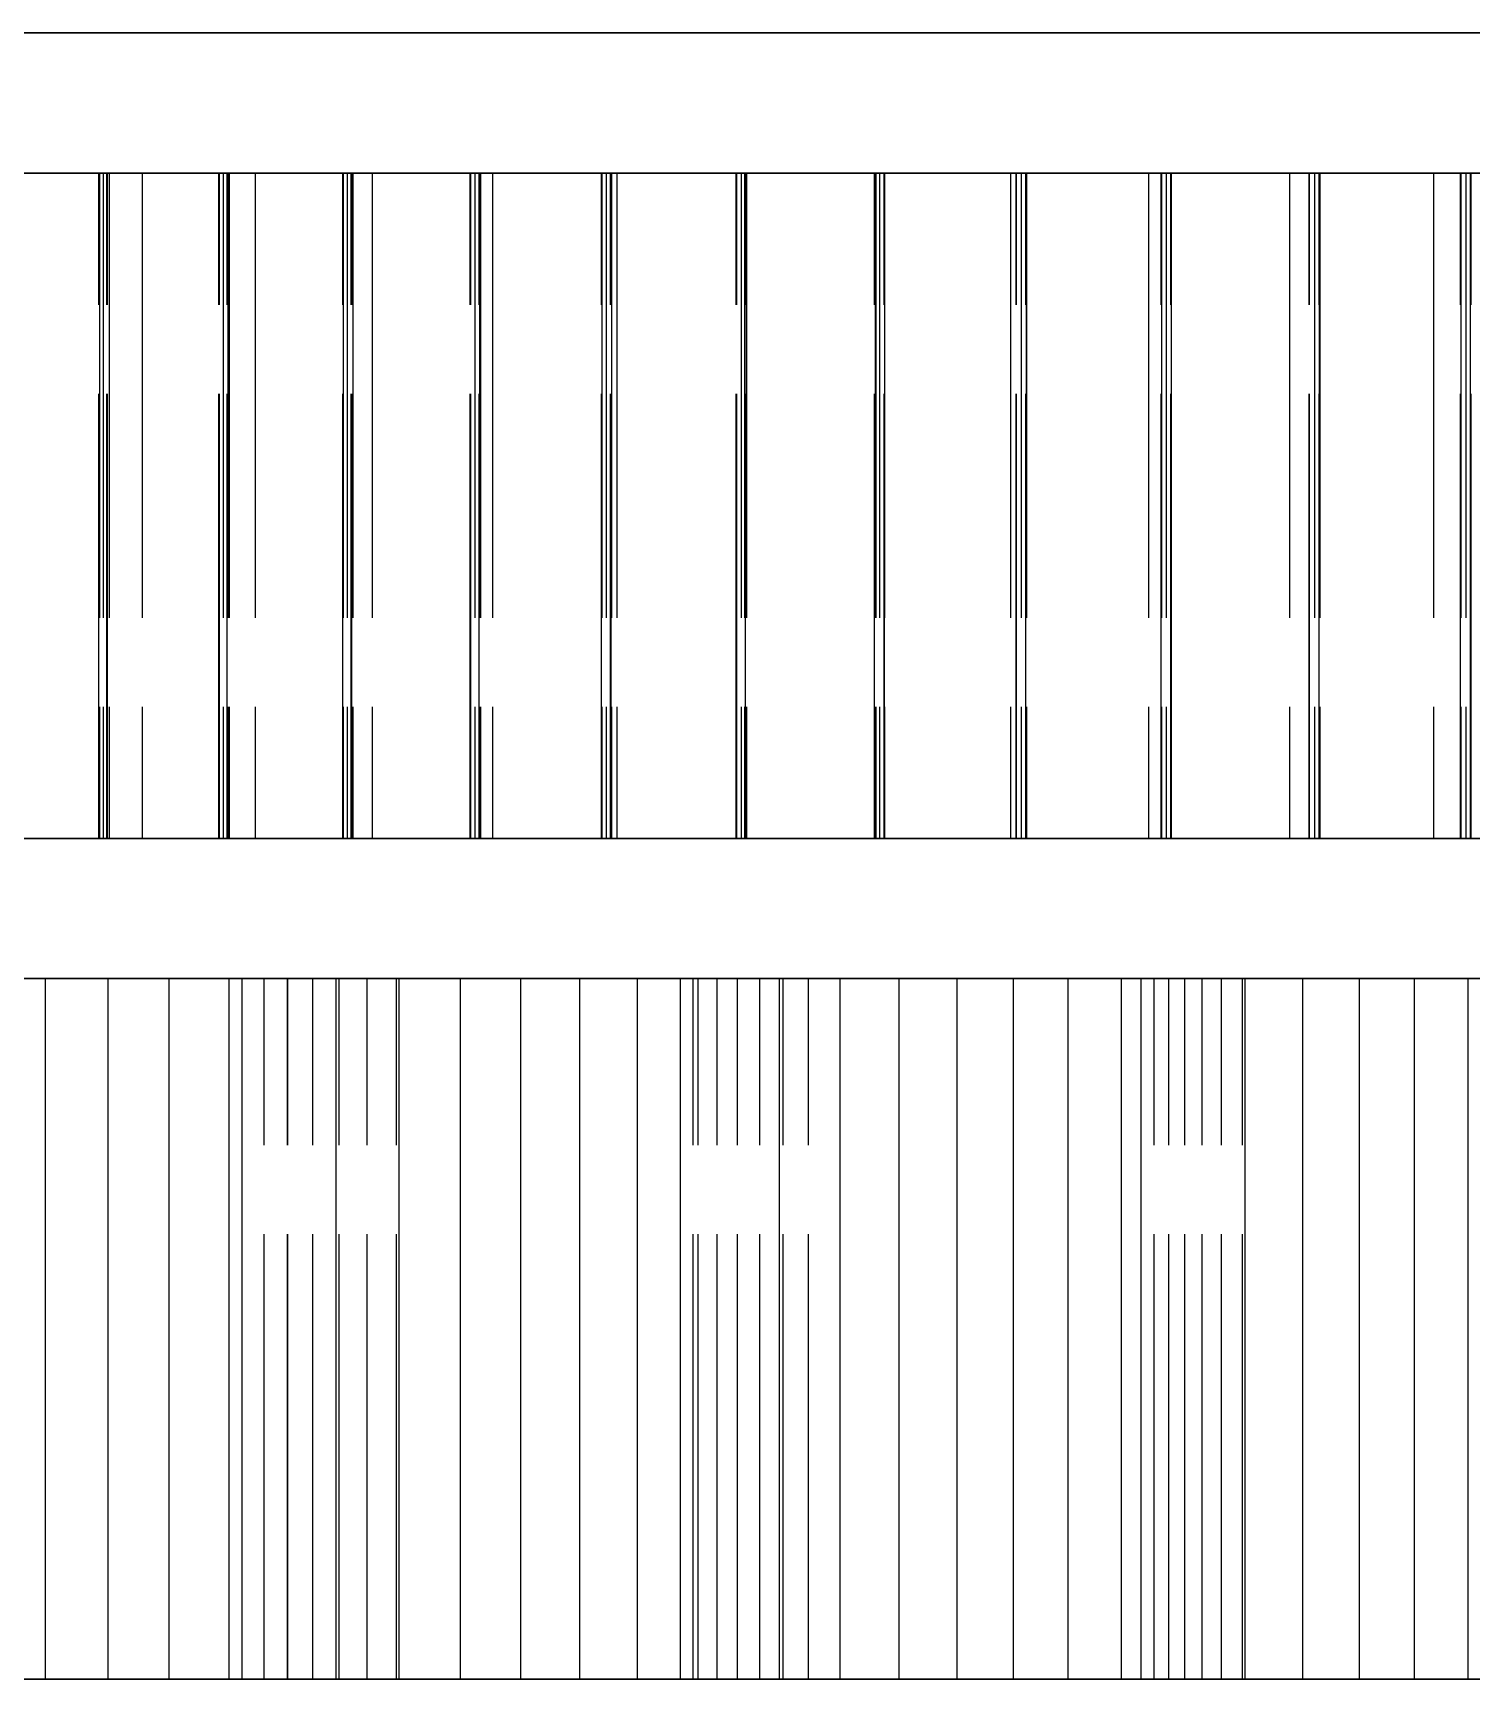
# Model space of a CAD drawing. Header units: millimetres. Extents: x -30 to 157, y -46 to 88.
# Drawn here: x -16.226 to -12.12, y 74.192 to 78.892 of the extents above; entities that cross this region are included whole.
import ezdxf

# ---------------------------------------------------------------- set-up
doc = ezdxf.new("R2010")
doc.units = ezdxf.units.MM
doc.linetypes.add('DASHED', pattern=[1.524, 1.27, -0.254])
doc.layers.add('HIDDEN', color=8, linetype='DASHED')
doc.layers.add('VISIBLE', color=7, linetype='CONTINUOUS')

msp = doc.modelspace()

# ---------------------------------------------------------------- linework, layer by layer
at = {"layer": 'HIDDEN'}
for points in [[(-20.14168, 78.89183), (-19.4813, 78.89183), (-18.82092, 78.89183), (-18.16053, 78.89183), (-17.50015, 78.89183), (-16.83977, 78.89183), (-16.17939, 78.89183), (-15.519, 78.89183), (-14.85862, 78.89183), (-14.19824, 78.89183), (-13.53785, 78.89183), (-12.87747, 78.89183), (-12.21709, 78.89183), (-11.5567, 78.89183)], [(-11.51233, 78.89183), (-12.13461, 78.89183), (-12.7569, 78.89183), (-13.37919, 78.89183), (-14.00148, 78.89183), (-14.62376, 78.89183), (-15.24605, 78.89183), (-15.86834, 78.89183), (-16.49063, 78.89183), (-17.11292, 78.89183), (-17.7352, 78.89183), (-18.35749, 78.89183), (-18.97978, 78.89183), (-19.60207, 78.89183)], [(-19.60207, 78.89183), (-18.97978, 78.89183), (-18.35749, 78.89183), (-17.7352, 78.89183), (-17.11292, 78.89183), (-16.49063, 78.89183), (-15.86834, 78.89183), (-15.24605, 78.89183), (-14.62376, 78.89183), (-14.00148, 78.89183), (-13.37919, 78.89183), (-12.7569, 78.89183), (-12.13461, 78.89183), (-11.51233, 78.89183)], [(-16.52641, 78.49183), (-15.91434, 78.49183)], [(-16.00868, 78.49183), (-16.34538, 78.49183)], [(-16.3401, 78.49183), (-16.0361, 78.49183)], [(-15.59156, 78.49183), (-16.22603, 78.49183)], [(-16.0361, 78.49183), (-16.03755, 78.49183)], [(-16.03755, 78.49183), (-16.02543, 78.49183)], [(-16.03755, 76.59183), (-16.03755, 78.49183)], [(-16.0361, 78.49183), (-16.0361, 76.59183)], [(-16.02543, 78.49183), (-16.01482, 78.49183)], [(-16.02543, 78.49183), (-16.02543, 76.59183)], [(-16.01325, 78.49183), (-16.01482, 78.49183)], [(-16.01482, 76.59183), (-16.01482, 78.49183)], [(-16.01325, 78.49183), (-15.6661, 78.49183)], [(-16.01325, 76.59183), (-16.01325, 78.49183)], [(-15.69356, 78.49183), (-16.00868, 78.49183)], [(-16.00868, 78.49183), (-16.00868, 76.59183)], [(-15.91434, 78.49183), (-15.25791, 78.49183)], [(-15.91434, 78.49183), (-15.91434, 76.59183)], [(-15.6825, 78.49183), (-15.69497, 78.49183)], [(-15.69356, 78.49183), (-15.69497, 78.49183)], [(-15.69497, 76.59183), (-15.69497, 78.49183)], [(-15.69356, 76.59183), (-15.69356, 78.49183)], [(-15.6715, 78.49183), (-15.6825, 78.49183)], [(-15.6825, 78.49183), (-15.6825, 76.59183)], [(-15.66996, 78.49183), (-15.6715, 78.49183)], [(-15.6715, 76.59183), (-15.6715, 78.49183)], [(-15.31261, 78.49183), (-15.66996, 78.49183)], [(-15.66996, 78.49183), (-15.66996, 76.59183)], [(-15.6661, 78.49183), (-15.34008, 78.49183)], [(-15.6661, 78.49183), (-15.6661, 76.59183)], [(-14.91363, 78.49183), (-15.59156, 78.49183)], [(-15.59156, 78.49183), (-15.59156, 76.59183)], [(-15.34008, 78.49183), (-15.34146, 78.49183)], [(-15.34146, 78.49183), (-15.32864, 78.49183)], [(-15.34146, 76.59183), (-15.34146, 78.49183)], [(-15.34008, 78.49183), (-15.34008, 76.59183)], [(-15.32864, 78.49183), (-15.31726, 78.49183)], [(-15.32864, 78.49183), (-15.32864, 76.59183)], [(-15.31575, 78.49183), (-15.31726, 78.49183)], [(-15.31726, 76.59183), (-15.31726, 78.49183)], [(-15.31575, 78.49183), (-14.94845, 78.49183)], [(-15.31575, 76.59183), (-15.31575, 78.49183)], [(-14.97591, 78.49183), (-15.31261, 78.49183)], [(-15.31261, 78.49183), (-15.31261, 76.59183)], [(-15.25791, 78.49183), (-14.55895, 78.49183)], [(-15.25791, 78.49183), (-15.25791, 76.59183)], [(-14.96409, 78.49183), (-14.97725, 78.49183)], [(-14.97591, 78.49183), (-14.97725, 78.49183)], [(-14.97725, 76.59183), (-14.97725, 78.49183)], [(-14.97591, 76.59183), (-14.97591, 78.49183)], [(-14.95234, 78.49183), (-14.96409, 78.49183)], [(-14.96409, 78.49183), (-14.96409, 76.59183)], [(-14.95086, 78.49183), (-14.95234, 78.49183)], [(-14.95234, 76.59183), (-14.95234, 78.49183)], [(-14.57387, 78.49183), (-14.95086, 78.49183)], [(-14.95086, 78.49183), (-14.95086, 76.59183)], [(-14.94845, 78.49183), (-14.6013, 78.49183)], [(-14.94845, 78.49183), (-14.94845, 76.59183)], [(-14.19413, 78.49183), (-14.91363, 78.49183)], [(-14.91363, 78.49183), (-14.91363, 76.59183)], [(-14.6013, 78.49183), (-14.60261, 78.49183)], [(-14.60261, 78.49183), (-14.58912, 78.49183)], [(-14.60261, 76.59183), (-14.60261, 78.49183)], [(-14.6013, 78.49183), (-14.6013, 76.59183)], [(-14.58912, 78.49183), (-14.57701, 78.49183)], [(-14.58912, 78.49183), (-14.58912, 76.59183)], [(-14.57556, 78.49183), (-14.57701, 78.49183)], [(-14.57701, 76.59183), (-14.57701, 78.49183)], [(-14.57556, 78.49183), (-14.18913, 78.49183)], [(-14.57556, 76.59183), (-14.57556, 78.49183)], [(-14.21652, 78.49183), (-14.57387, 78.49183)], [(-14.57387, 78.49183), (-14.57387, 76.59183)], [(-14.55895, 78.49183), (-13.81942, 78.49183)], [(-14.55895, 78.49183), (-14.55895, 76.59183)], [(-14.20398, 78.49183), (-14.21779, 78.49183)], [(-14.21652, 78.49183), (-14.21779, 78.49183)], [(-14.21779, 76.59183), (-14.21779, 78.49183)], [(-14.21652, 76.59183), (-14.21652, 78.49183)], [(-14.19151, 78.49183), (-14.20398, 78.49183)], [(-14.20398, 78.49183), (-14.20398, 76.59183)], [(-13.43507, 78.49183), (-14.19413, 78.49183)], [(-14.19413, 78.49183), (-14.19413, 76.59183)], [(-14.1901, 78.49183), (-14.19151, 78.49183)], [(-14.19151, 76.59183), (-14.19151, 78.49183)], [(-13.7945, 78.49183), (-14.1901, 78.49183)], [(-14.1901, 78.49183), (-14.1901, 76.59183)], [(-14.18913, 78.49183), (-13.82183, 78.49183)], [(-14.18913, 78.49183), (-14.18913, 76.59183)], [(-13.82183, 78.49183), (-13.82306, 78.49183)], [(-13.82306, 78.49183), (-13.80894, 78.49183)], [(-13.82306, 76.59183), (-13.82306, 78.49183)], [(-13.82183, 78.49183), (-13.82183, 76.59183)], [(-13.81942, 78.49183), (-13.04137, 78.49183)], [(-13.81942, 78.49183), (-13.81942, 76.59183)], [(-13.80894, 78.49183), (-13.79612, 78.49183)], [(-13.80894, 78.49183), (-13.80894, 76.59183)], [(-13.79475, 78.49183), (-13.79612, 78.49183)], [(-13.79612, 76.59183), (-13.79612, 78.49183)], [(-13.79475, 78.49183), (-13.39026, 78.49183)], [(-13.79475, 76.59183), (-13.79475, 78.49183)], [(-13.41751, 78.49183), (-13.7945, 78.49183)], [(-13.7945, 78.49183), (-13.7945, 76.59183)], [(-12.63857, 78.49183), (-13.43507, 78.49183)], [(-13.43507, 78.49183), (-13.43507, 76.59183)], [(-13.40428, 78.49183), (-13.41869, 78.49183)], [(-13.41751, 78.49183), (-13.41869, 78.49183)], [(-13.41869, 76.59183), (-13.41869, 78.49183)], [(-13.41751, 76.59183), (-13.41751, 78.49183)], [(-13.39112, 78.49183), (-13.40428, 78.49183)], [(-13.40428, 78.49183), (-13.40428, 76.59183)], [(-13.38978, 78.49183), (-13.39112, 78.49183)], [(-13.39112, 76.59183), (-13.39112, 78.49183)], [(-13.39026, 78.49183), (-13.00383, 78.49183)], [(-13.39026, 78.49183), (-13.39026, 76.59183)], [(-12.97669, 78.49183), (-13.38978, 78.49183)], [(-13.38978, 78.49183), (-13.38978, 76.59183)], [(-13.04137, 78.49183), (-12.22697, 78.49183)], [(-13.04137, 78.49183), (-13.04137, 76.59183)], [(-13.00383, 78.49183), (-13.00498, 78.49183)], [(-13.00498, 78.49183), (-12.99027, 78.49183)], [(-13.00498, 76.59183), (-13.00498, 78.49183)], [(-13.00383, 78.49183), (-13.00383, 76.59183)], [(-12.99027, 78.49183), (-12.97679, 78.49183)], [(-12.99027, 78.49183), (-12.99027, 76.59183)], [(-12.97548, 78.49183), (-12.97679, 78.49183)], [(-12.97679, 76.59183), (-12.97679, 78.49183)], [(-12.5811, 78.49183), (-12.97669, 78.49183)], [(-12.97669, 78.49183), (-12.97669, 76.59183)], [(-12.97548, 78.49183), (-12.55408, 78.49183)], [(-12.97548, 76.59183), (-12.97548, 78.49183)], [(-11.80684, 78.49183), (-12.63857, 78.49183)], [(-12.63857, 78.49183), (-12.63857, 76.59183)], [(-12.56721, 78.49183), (-12.5822, 78.49183)], [(-12.5811, 78.49183), (-12.5822, 78.49183)], [(-12.5822, 76.59183), (-12.5822, 78.49183)], [(-12.5811, 76.59183), (-12.5811, 78.49183)], [(-12.55341, 78.49183), (-12.56721, 78.49183)], [(-12.56721, 78.49183), (-12.56721, 76.59183)], [(-12.55408, 78.49183), (-12.14959, 78.49183)], [(-12.55408, 78.49183), (-12.55408, 76.59183)], [(-12.55214, 78.49183), (-12.55341, 78.49183)], [(-12.55341, 76.59183), (-12.55341, 78.49183)], [(-12.12271, 78.49183), (-12.55214, 78.49183)], [(-12.55214, 78.49183), (-12.55214, 76.59183)], [(-12.22697, 78.49183), (-11.37849, 78.49183)], [(-12.22697, 78.49183), (-12.22697, 76.59183)], [(-12.14959, 78.49183), (-12.15065, 78.49183)], [(-12.15065, 78.49183), (-12.1354, 78.49183)], [(-12.15065, 76.59183), (-12.15065, 78.49183)], [(-12.14959, 78.49183), (-12.14959, 76.59183)], [(-12.1354, 78.49183), (-12.12128, 78.49183)], [(-12.1354, 78.49183), (-12.1354, 76.59183)], [(-11.70962, 78.49183), (-12.12271, 78.49183)], [(-12.12271, 78.49183), (-12.12271, 76.59183)], [(-12.12006, 78.49183), (-12.12128, 78.49183)], [(-12.12128, 76.59183), (-12.12128, 78.49183)], [(-12.12006, 78.49183), (-11.6829, 78.49183)], [(-12.12006, 76.59183), (-12.12006, 78.49183)], [(-16.52641, 76.59183), (-15.91434, 76.59183)], [(-16.00868, 76.59183), (-16.34538, 76.59183)], [(-16.3401, 76.59183), (-16.0361, 76.59183)], [(-15.59156, 76.59183), (-16.22603, 76.59183)], [(-16.0361, 76.59183), (-16.03755, 76.59183)], [(-16.03755, 76.59183), (-16.02543, 76.59183)], [(-16.02543, 76.59183), (-16.01482, 76.59183)], [(-16.01325, 76.59183), (-16.01482, 76.59183)], [(-16.01325, 76.59183), (-15.6661, 76.59183)], [(-15.69356, 76.59183), (-16.00868, 76.59183)], [(-15.91434, 76.59183), (-15.25791, 76.59183)], [(-15.6825, 76.59183), (-15.69497, 76.59183)], [(-15.69356, 76.59183), (-15.69497, 76.59183)], [(-15.6715, 76.59183), (-15.6825, 76.59183)], [(-15.66996, 76.59183), (-15.6715, 76.59183)], [(-15.31261, 76.59183), (-15.66996, 76.59183)], [(-15.6661, 76.59183), (-15.34008, 76.59183)], [(-14.91363, 76.59183), (-15.59156, 76.59183)], [(-15.34008, 76.59183), (-15.34146, 76.59183)], [(-15.34146, 76.59183), (-15.32864, 76.59183)], [(-15.32864, 76.59183), (-15.31726, 76.59183)], [(-15.31575, 76.59183), (-15.31726, 76.59183)], [(-15.31575, 76.59183), (-14.94845, 76.59183)], [(-14.97591, 76.59183), (-15.31261, 76.59183)], [(-15.25791, 76.59183), (-14.55895, 76.59183)], [(-14.96409, 76.59183), (-14.97725, 76.59183)], [(-14.97591, 76.59183), (-14.97725, 76.59183)], [(-14.95234, 76.59183), (-14.96409, 76.59183)], [(-14.95086, 76.59183), (-14.95234, 76.59183)], [(-14.57387, 76.59183), (-14.95086, 76.59183)], [(-14.94845, 76.59183), (-14.6013, 76.59183)], [(-14.19413, 76.59183), (-14.91363, 76.59183)], [(-14.6013, 76.59183), (-14.60261, 76.59183)], [(-14.60261, 76.59183), (-14.58912, 76.59183)], [(-14.58912, 76.59183), (-14.57701, 76.59183)], [(-14.57556, 76.59183), (-14.57701, 76.59183)], [(-14.57556, 76.59183), (-14.18913, 76.59183)], [(-14.21652, 76.59183), (-14.57387, 76.59183)], [(-14.55895, 76.59183), (-13.81942, 76.59183)], [(-14.20398, 76.59183), (-14.21779, 76.59183)], [(-14.21652, 76.59183), (-14.21779, 76.59183)], [(-14.19151, 76.59183), (-14.20398, 76.59183)], [(-13.43507, 76.59183), (-14.19413, 76.59183)], [(-14.1901, 76.59183), (-14.19151, 76.59183)], [(-13.7945, 76.59183), (-14.1901, 76.59183)], [(-14.18913, 76.59183), (-13.82183, 76.59183)], [(-13.82183, 76.59183), (-13.82306, 76.59183)], [(-13.82306, 76.59183), (-13.80894, 76.59183)], [(-13.81942, 76.59183), (-13.04137, 76.59183)], [(-13.80894, 76.59183), (-13.79612, 76.59183)], [(-13.79475, 76.59183), (-13.79612, 76.59183)], [(-13.79475, 76.59183), (-13.39026, 76.59183)], [(-13.41751, 76.59183), (-13.7945, 76.59183)], [(-12.63857, 76.59183), (-13.43507, 76.59183)], [(-13.40428, 76.59183), (-13.41869, 76.59183)], [(-13.41751, 76.59183), (-13.41869, 76.59183)], [(-13.39112, 76.59183), (-13.40428, 76.59183)], [(-13.38978, 76.59183), (-13.39112, 76.59183)], [(-13.39026, 76.59183), (-13.00383, 76.59183)], [(-12.97669, 76.59183), (-13.38978, 76.59183)], [(-13.04137, 76.59183), (-12.22697, 76.59183)], [(-13.00383, 76.59183), (-13.00498, 76.59183)], [(-13.00498, 76.59183), (-12.99027, 76.59183)], [(-12.99027, 76.59183), (-12.97679, 76.59183)], [(-12.97548, 76.59183), (-12.97679, 76.59183)], [(-12.5811, 76.59183), (-12.97669, 76.59183)], [(-12.97548, 76.59183), (-12.55408, 76.59183)], [(-11.80684, 76.59183), (-12.63857, 76.59183)], [(-12.56721, 76.59183), (-12.5822, 76.59183)], [(-12.5811, 76.59183), (-12.5822, 76.59183)], [(-12.55341, 76.59183), (-12.56721, 76.59183)], [(-12.55408, 76.59183), (-12.14959, 76.59183)], [(-12.55214, 76.59183), (-12.55341, 76.59183)], [(-12.12271, 76.59183), (-12.55214, 76.59183)], [(-12.22697, 76.59183), (-11.37849, 76.59183)], [(-12.14959, 76.59183), (-12.15065, 76.59183)], [(-12.15065, 76.59183), (-12.1354, 76.59183)], [(-12.1354, 76.59183), (-12.12128, 76.59183)], [(-11.70962, 76.59183), (-12.12271, 76.59183)], [(-12.12006, 76.59183), (-12.12128, 76.59183)], [(-12.12006, 76.59183), (-11.6829, 76.59183)], [(-11.5567, 76.19183), (-12.21709, 76.19183), (-12.87747, 76.19183), (-13.53785, 76.19183), (-14.19824, 76.19183), (-14.85862, 76.19183), (-15.519, 76.19183), (-16.17939, 76.19183), (-16.83977, 76.19183), (-17.50015, 76.19183), (-18.16053, 76.19183), (-18.82092, 76.19183), (-19.4813, 76.19183), (-20.14168, 76.19183)], [(-20.14168, 76.19183), (-19.4813, 76.19183), (-18.82092, 76.19183), (-18.16053, 76.19183), (-17.50015, 76.19183), (-16.83977, 76.19183), (-16.17939, 76.19183), (-15.519, 76.19183), (-14.85862, 76.19183), (-14.19824, 76.19183), (-13.53785, 76.19183), (-12.87747, 76.19183), (-12.21709, 76.19183), (-11.5567, 76.19183)], [(-11.51233, 76.19183), (-12.13461, 76.19183), (-12.7569, 76.19183), (-13.37919, 76.19183), (-14.00148, 76.19183), (-14.62376, 76.19183), (-15.24605, 76.19183), (-15.86834, 76.19183), (-16.49063, 76.19183), (-17.11292, 76.19183), (-17.7352, 76.19183), (-18.35749, 76.19183), (-18.97978, 76.19183), (-19.60207, 76.19183)], [(-19.60207, 76.19183), (-18.97978, 76.19183), (-18.35749, 76.19183), (-17.7352, 76.19183), (-17.11292, 76.19183), (-16.49063, 76.19183), (-15.86834, 76.19183), (-15.24605, 76.19183), (-14.62376, 76.19183), (-14.00148, 76.19183), (-13.37919, 76.19183), (-12.7569, 76.19183), (-12.13461, 76.19183), (-11.51233, 76.19183)], [(-16.37235, 76.19183), (-16.1902, 76.19183)], [(-16.1902, 76.19183), (-16.01159, 76.19183)], [(-16.1902, 74.19183), (-16.1902, 76.19183)], [(-16.01159, 76.19183), (-15.83671, 76.19183)], [(-16.01159, 74.19183), (-16.01159, 76.19183)], [(-15.83671, 76.19183), (-15.66581, 76.19183)], [(-15.83671, 74.19183), (-15.83671, 76.19183)], [(-15.66581, 76.19183), (-15.49922, 76.19183)], [(-15.66581, 74.19183), (-15.66581, 76.19183)], [(-15.62885, 76.19183), (-15.36045, 76.19183)], [(-15.56544, 76.19183), (-15.62885, 76.19183)], [(-15.62885, 76.19183), (-15.56544, 76.19183)], [(-15.49922, 76.19183), (-15.62885, 76.19183)], [(-15.62885, 74.19183), (-15.62885, 76.19183)], [(-15.4982, 76.19183), (-15.56544, 76.19183)], [(-15.56544, 76.19183), (-15.4982, 76.19183)], [(-15.56544, 74.19183), (-15.56544, 76.19183)], [(-15.56544, 74.19183), (-15.56544, 76.19183)], [(-15.49922, 76.19183), (-15.18789, 76.19183)], [(-15.18789, 76.19183), (-15.49922, 76.19183)], [(-15.49922, 74.19183), (-15.49922, 76.19183)], [(-15.49922, 74.19183), (-15.49922, 76.19183)], [(-15.427, 76.19183), (-15.4982, 76.19183)], [(-15.4982, 76.19183), (-15.427, 76.19183)], [(-15.4982, 74.19183), (-15.4982, 76.19183)], [(-15.4982, 74.19183), (-15.4982, 76.19183)], [(-15.3517, 76.19183), (-15.427, 76.19183)], [(-15.427, 76.19183), (-15.3517, 76.19183)], [(-15.427, 74.19183), (-15.427, 76.19183)], [(-15.427, 74.19183), (-15.427, 76.19183)], [(-15.36045, 76.19183), (-15.18087, 76.19183)], [(-15.36045, 74.19183), (-15.36045, 76.19183)], [(-15.27209, 76.19183), (-15.3517, 76.19183)], [(-15.3517, 76.19183), (-15.27209, 76.19183)], [(-15.3517, 74.19183), (-15.3517, 76.19183)], [(-15.3517, 74.19183), (-15.3517, 76.19183)], [(-15.18789, 76.19183), (-15.27209, 76.19183)], [(-15.27209, 76.19183), (-15.18789, 76.19183)], [(-15.27209, 74.19183), (-15.27209, 76.19183)], [(-15.27209, 74.19183), (-15.27209, 76.19183)], [(-15.18789, 74.19183), (-15.18789, 76.19183)], [(-15.18789, 74.19183), (-15.18789, 76.19183)], [(-15.18087, 76.19183), (-15.00487, 76.19183)], [(-15.18087, 74.19183), (-15.18087, 76.19183)], [(-15.00487, 76.19183), (-14.83263, 76.19183)], [(-15.00487, 74.19183), (-15.00487, 76.19183)], [(-14.83263, 76.19183), (-14.66437, 76.19183)], [(-14.83263, 74.19183), (-14.83263, 76.19183)], [(-14.66437, 76.19183), (-14.50035, 76.19183)], [(-14.66437, 74.19183), (-14.66437, 76.19183)], [(-14.50035, 76.19183), (-14.3409, 76.19183)], [(-14.50035, 74.19183), (-14.50035, 76.19183)], [(-14.37741, 76.19183), (-14.09445, 76.19183)], [(-14.32702, 76.19183), (-14.37741, 76.19183)], [(-14.37741, 76.19183), (-14.32702, 76.19183)], [(-14.3409, 76.19183), (-14.37741, 76.19183)], [(-14.37741, 74.19183), (-14.37741, 76.19183)], [(-14.3409, 76.19183), (-14.01146, 76.19183)], [(-14.01146, 76.19183), (-14.3409, 76.19183)], [(-14.3409, 74.19183), (-14.3409, 76.19183)], [(-14.3409, 74.19183), (-14.3409, 76.19183)], [(-14.2726, 76.19183), (-14.32702, 76.19183)], [(-14.32702, 76.19183), (-14.2726, 76.19183)], [(-14.32702, 74.19183), (-14.32702, 76.19183)], [(-14.32702, 74.19183), (-14.32702, 76.19183)], [(-14.21404, 76.19183), (-14.2726, 76.19183)], [(-14.2726, 76.19183), (-14.21404, 76.19183)], [(-14.2726, 74.19183), (-14.2726, 76.19183)], [(-14.2726, 74.19183), (-14.2726, 76.19183)], [(-14.15115, 76.19183), (-14.21404, 76.19183)], [(-14.21404, 76.19183), (-14.15115, 76.19183)], [(-14.21404, 74.19183), (-14.21404, 76.19183)], [(-14.21404, 74.19183), (-14.21404, 76.19183)], [(-14.08372, 76.19183), (-14.15115, 76.19183)], [(-14.15115, 76.19183), (-14.08372, 76.19183)], [(-14.15115, 74.19183), (-14.15115, 76.19183)], [(-14.15115, 74.19183), (-14.15115, 76.19183)], [(-14.09445, 76.19183), (-13.92159, 76.19183)], [(-14.09445, 74.19183), (-14.09445, 76.19183)], [(-14.01146, 76.19183), (-14.08372, 76.19183)], [(-14.08372, 76.19183), (-14.01146, 76.19183)], [(-14.08372, 74.19183), (-14.08372, 76.19183)], [(-14.08372, 74.19183), (-14.08372, 76.19183)], [(-14.01146, 74.19183), (-14.01146, 76.19183)], [(-14.01146, 74.19183), (-14.01146, 76.19183)], [(-13.92159, 76.19183), (-13.75252, 76.19183)], [(-13.92159, 74.19183), (-13.92159, 76.19183)], [(-13.75252, 76.19183), (-13.58743, 76.19183)], [(-13.75252, 74.19183), (-13.75252, 76.19183)], [(-13.58743, 76.19183), (-13.42654, 76.19183)], [(-13.58743, 74.19183), (-13.58743, 76.19183)], [(-13.42654, 76.19183), (-13.27013, 76.19183)], [(-13.42654, 74.19183), (-13.42654, 76.19183)], [(-13.27013, 76.19183), (-13.11853, 76.19183)], [(-13.27013, 74.19183), (-13.27013, 76.19183)], [(-13.11853, 76.19183), (-12.77246, 76.19183)], [(-13.11853, 74.19183), (-13.11853, 76.19183)], [(-13.06176, 76.19183), (-12.76551, 76.19183)], [(-13.02461, 76.19183), (-13.06176, 76.19183)], [(-13.06176, 76.19183), (-13.02461, 76.19183)], [(-12.77246, 76.19183), (-13.06176, 76.19183)], [(-13.06176, 74.19183), (-13.06176, 76.19183)], [(-12.98327, 76.19183), (-13.02461, 76.19183)], [(-13.02461, 76.19183), (-12.98327, 76.19183)], [(-13.02461, 74.19183), (-13.02461, 76.19183)], [(-13.02461, 74.19183), (-13.02461, 76.19183)], [(-12.93759, 76.19183), (-12.98327, 76.19183)], [(-12.98327, 76.19183), (-12.93759, 76.19183)], [(-12.98327, 74.19183), (-12.98327, 76.19183)], [(-12.98327, 74.19183), (-12.98327, 76.19183)], [(-12.88739, 76.19183), (-12.93759, 76.19183)], [(-12.93759, 76.19183), (-12.88739, 76.19183)], [(-12.93759, 74.19183), (-12.93759, 76.19183)], [(-12.93759, 74.19183), (-12.93759, 76.19183)], [(-12.83245, 76.19183), (-12.88739, 76.19183)], [(-12.88739, 76.19183), (-12.83245, 76.19183)], [(-12.88739, 74.19183), (-12.88739, 76.19183)], [(-12.88739, 74.19183), (-12.88739, 76.19183)], [(-12.77246, 76.19183), (-12.83245, 76.19183)], [(-12.83245, 76.19183), (-12.77246, 76.19183)], [(-12.83245, 74.19183), (-12.83245, 76.19183)], [(-12.83245, 74.19183), (-12.83245, 76.19183)], [(-12.77246, 74.19183), (-12.77246, 76.19183)], [(-12.77246, 74.19183), (-12.77246, 76.19183)], [(-12.76551, 76.19183), (-12.60013, 76.19183)], [(-12.76551, 74.19183), (-12.76551, 76.19183)], [(-12.60013, 76.19183), (-12.43875, 76.19183)], [(-12.60013, 74.19183), (-12.60013, 76.19183)], [(-12.43875, 76.19183), (-12.28155, 76.19183)], [(-12.43875, 74.19183), (-12.43875, 76.19183)], [(-12.28155, 76.19183), (-12.12875, 76.19183)], [(-12.28155, 74.19183), (-12.28155, 76.19183)], [(-12.12875, 76.19183), (-11.98064, 76.19183)], [(-12.12875, 74.19183), (-12.12875, 76.19183)], [(-16.37235, 74.19183), (-16.1902, 74.19183)], [(-16.1902, 74.19183), (-16.01159, 74.19183)], [(-16.01159, 74.19183), (-15.83671, 74.19183)], [(-15.83671, 74.19183), (-15.66581, 74.19183)], [(-15.66581, 74.19183), (-15.49922, 74.19183)], [(-15.62885, 74.19183), (-15.36045, 74.19183)], [(-15.56544, 74.19183), (-15.62885, 74.19183)], [(-15.62885, 74.19183), (-15.56544, 74.19183)], [(-15.49922, 74.19183), (-15.62885, 74.19183)], [(-15.4982, 74.19183), (-15.56544, 74.19183)], [(-15.56544, 74.19183), (-15.4982, 74.19183)], [(-15.49922, 74.19183), (-15.18789, 74.19183)], [(-15.18789, 74.19183), (-15.49922, 74.19183)], [(-15.427, 74.19183), (-15.4982, 74.19183)], [(-15.4982, 74.19183), (-15.427, 74.19183)], [(-15.3517, 74.19183), (-15.427, 74.19183)], [(-15.427, 74.19183), (-15.3517, 74.19183)], [(-15.36045, 74.19183), (-15.18087, 74.19183)], [(-15.27209, 74.19183), (-15.3517, 74.19183)], [(-15.3517, 74.19183), (-15.27209, 74.19183)], [(-15.18789, 74.19183), (-15.27209, 74.19183)], [(-15.27209, 74.19183), (-15.18789, 74.19183)], [(-15.18087, 74.19183), (-15.00487, 74.19183)], [(-15.00487, 74.19183), (-14.83263, 74.19183)], [(-14.83263, 74.19183), (-14.66437, 74.19183)], [(-14.66437, 74.19183), (-14.50035, 74.19183)], [(-14.50035, 74.19183), (-14.3409, 74.19183)], [(-14.37741, 74.19183), (-14.09445, 74.19183)], [(-14.32702, 74.19183), (-14.37741, 74.19183)], [(-14.37741, 74.19183), (-14.32702, 74.19183)], [(-14.3409, 74.19183), (-14.37741, 74.19183)], [(-14.3409, 74.19183), (-14.01146, 74.19183)], [(-14.01146, 74.19183), (-14.3409, 74.19183)], [(-14.2726, 74.19183), (-14.32702, 74.19183)], [(-14.32702, 74.19183), (-14.2726, 74.19183)], [(-14.21404, 74.19183), (-14.2726, 74.19183)], [(-14.2726, 74.19183), (-14.21404, 74.19183)], [(-14.15115, 74.19183), (-14.21404, 74.19183)], [(-14.21404, 74.19183), (-14.15115, 74.19183)], [(-14.08372, 74.19183), (-14.15115, 74.19183)], [(-14.15115, 74.19183), (-14.08372, 74.19183)], [(-14.09445, 74.19183), (-13.92159, 74.19183)], [(-14.01146, 74.19183), (-14.08372, 74.19183)], [(-14.08372, 74.19183), (-14.01146, 74.19183)], [(-13.92159, 74.19183), (-13.75252, 74.19183)], [(-13.75252, 74.19183), (-13.58743, 74.19183)], [(-13.58743, 74.19183), (-13.42654, 74.19183)], [(-13.42654, 74.19183), (-13.27013, 74.19183)], [(-13.27013, 74.19183), (-13.11853, 74.19183)], [(-13.11853, 74.19183), (-12.77246, 74.19183)], [(-13.06176, 74.19183), (-12.76551, 74.19183)], [(-13.02461, 74.19183), (-13.06176, 74.19183)], [(-13.06176, 74.19183), (-13.02461, 74.19183)], [(-12.77246, 74.19183), (-13.06176, 74.19183)], [(-12.98327, 74.19183), (-13.02461, 74.19183)], [(-13.02461, 74.19183), (-12.98327, 74.19183)], [(-12.93759, 74.19183), (-12.98327, 74.19183)], [(-12.98327, 74.19183), (-12.93759, 74.19183)], [(-12.88739, 74.19183), (-12.93759, 74.19183)], [(-12.93759, 74.19183), (-12.88739, 74.19183)], [(-12.83245, 74.19183), (-12.88739, 74.19183)], [(-12.88739, 74.19183), (-12.83245, 74.19183)], [(-12.77246, 74.19183), (-12.83245, 74.19183)], [(-12.83245, 74.19183), (-12.77246, 74.19183)], [(-12.76551, 74.19183), (-12.60013, 74.19183)], [(-12.60013, 74.19183), (-12.43875, 74.19183)], [(-12.43875, 74.19183), (-12.28155, 74.19183)], [(-12.28155, 74.19183), (-12.12875, 74.19183)], [(-12.12875, 74.19183), (-11.98064, 74.19183)]]:
    msp.add_lwpolyline(points, dxfattribs=at)
at = {"layer": 'VISIBLE'}
for points in [[(-11.5567, 78.89183), (-12.21709, 78.89183), (-12.87747, 78.89183), (-13.53785, 78.89183), (-14.19824, 78.89183), (-14.85862, 78.89183), (-15.519, 78.89183), (-16.17939, 78.89183), (-16.83977, 78.89183), (-17.50015, 78.89183), (-18.16053, 78.89183), (-18.82092, 78.89183), (-19.4813, 78.89183), (-20.14168, 78.89183)], [(-16.1902, 76.19183), (-16.37235, 76.19183)], [(-16.01159, 76.19183), (-16.1902, 76.19183)], [(-16.1902, 74.19183), (-16.1902, 76.19183)], [(-15.83671, 76.19183), (-16.01159, 76.19183)], [(-16.01159, 74.19183), (-16.01159, 76.19183)], [(-15.66581, 76.19183), (-15.83671, 76.19183)], [(-15.83671, 74.19183), (-15.83671, 76.19183)], [(-15.62885, 76.19183), (-15.66581, 76.19183)], [(-15.66581, 74.19183), (-15.66581, 76.19183)], [(-15.36045, 76.19183), (-15.62885, 76.19183)], [(-15.62885, 74.19183), (-15.62885, 76.19183)], [(-15.18087, 76.19183), (-15.36045, 76.19183)], [(-15.36045, 74.19183), (-15.36045, 76.19183)], [(-15.00487, 76.19183), (-15.18087, 76.19183)], [(-15.18087, 74.19183), (-15.18087, 76.19183)], [(-14.83263, 76.19183), (-15.00487, 76.19183)], [(-15.00487, 74.19183), (-15.00487, 76.19183)], [(-14.66437, 76.19183), (-14.83263, 76.19183)], [(-14.83263, 74.19183), (-14.83263, 76.19183)], [(-14.50035, 76.19183), (-14.66437, 76.19183)], [(-14.66437, 74.19183), (-14.66437, 76.19183)], [(-14.37741, 76.19183), (-14.50035, 76.19183)], [(-14.50035, 74.19183), (-14.50035, 76.19183)], [(-14.09445, 76.19183), (-14.37741, 76.19183)], [(-14.37741, 74.19183), (-14.37741, 76.19183)], [(-13.92159, 76.19183), (-14.09445, 76.19183)], [(-14.09445, 74.19183), (-14.09445, 76.19183)], [(-13.75252, 76.19183), (-13.92159, 76.19183)], [(-13.92159, 74.19183), (-13.92159, 76.19183)], [(-13.58743, 76.19183), (-13.75252, 76.19183)], [(-13.75252, 74.19183), (-13.75252, 76.19183)], [(-13.42654, 76.19183), (-13.58743, 76.19183)], [(-13.58743, 74.19183), (-13.58743, 76.19183)], [(-13.27013, 76.19183), (-13.42654, 76.19183)], [(-13.42654, 74.19183), (-13.42654, 76.19183)], [(-13.11853, 76.19183), (-13.27013, 76.19183)], [(-13.27013, 74.19183), (-13.27013, 76.19183)], [(-13.06176, 76.19183), (-13.11853, 76.19183)], [(-13.11853, 74.19183), (-13.11853, 76.19183)], [(-12.76551, 76.19183), (-13.06176, 76.19183)], [(-13.06176, 74.19183), (-13.06176, 76.19183)], [(-12.60013, 76.19183), (-12.76551, 76.19183)], [(-12.76551, 74.19183), (-12.76551, 76.19183)], [(-12.43875, 76.19183), (-12.60013, 76.19183)], [(-12.60013, 74.19183), (-12.60013, 76.19183)], [(-12.28155, 76.19183), (-12.43875, 76.19183)], [(-12.43875, 74.19183), (-12.43875, 76.19183)], [(-12.12875, 76.19183), (-12.28155, 76.19183)], [(-12.28155, 74.19183), (-12.28155, 76.19183)], [(-11.98064, 76.19183), (-12.12875, 76.19183)], [(-12.12875, 74.19183), (-12.12875, 76.19183)], [(-16.1902, 74.19183), (-16.37235, 74.19183)], [(-16.01159, 74.19183), (-16.1902, 74.19183)], [(-15.83671, 74.19183), (-16.01159, 74.19183)], [(-15.66581, 74.19183), (-15.83671, 74.19183)], [(-15.62885, 74.19183), (-15.66581, 74.19183)], [(-15.36045, 74.19183), (-15.62885, 74.19183)], [(-15.18087, 74.19183), (-15.36045, 74.19183)], [(-15.00487, 74.19183), (-15.18087, 74.19183)], [(-14.83263, 74.19183), (-15.00487, 74.19183)], [(-14.66437, 74.19183), (-14.83263, 74.19183)], [(-14.50035, 74.19183), (-14.66437, 74.19183)], [(-14.37741, 74.19183), (-14.50035, 74.19183)], [(-14.09445, 74.19183), (-14.37741, 74.19183)], [(-13.92159, 74.19183), (-14.09445, 74.19183)], [(-13.75252, 74.19183), (-13.92159, 74.19183)], [(-13.58743, 74.19183), (-13.75252, 74.19183)], [(-13.42654, 74.19183), (-13.58743, 74.19183)], [(-13.27013, 74.19183), (-13.42654, 74.19183)], [(-13.11853, 74.19183), (-13.27013, 74.19183)], [(-13.06176, 74.19183), (-13.11853, 74.19183)], [(-12.76551, 74.19183), (-13.06176, 74.19183)], [(-12.60013, 74.19183), (-12.76551, 74.19183)], [(-12.43875, 74.19183), (-12.60013, 74.19183)], [(-12.28155, 74.19183), (-12.43875, 74.19183)], [(-12.12875, 74.19183), (-12.28155, 74.19183)], [(-11.98064, 74.19183), (-12.12875, 74.19183)]]:
    msp.add_lwpolyline(points, dxfattribs=at)

doc.saveas('drawing.dxf')
